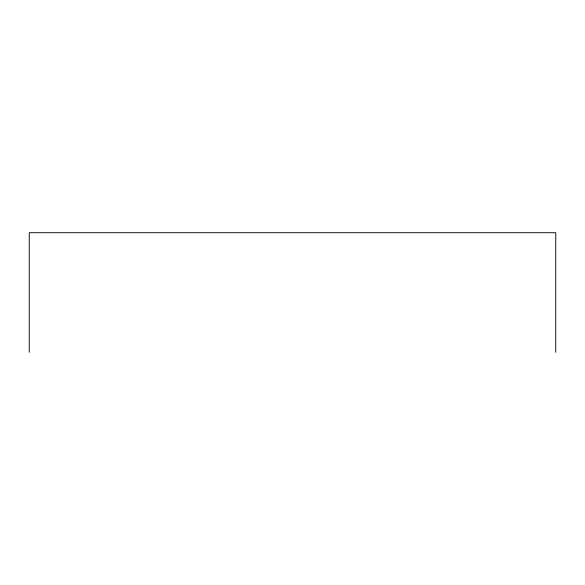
<?xml version="1.0" encoding="UTF-8"?>
<svg xmlns="http://www.w3.org/2000/svg" width="585" height="585" viewBox="0 0 585 585"><rect width="100%" height="100%" fill="white"/><g stroke="black" fill="none" stroke-linecap="round" stroke-linejoin="round"><path stroke-width="0.88" d="M555.75 352.287L555.75 232.713L29.25 232.713L29.25 352.287"/></g></svg>
